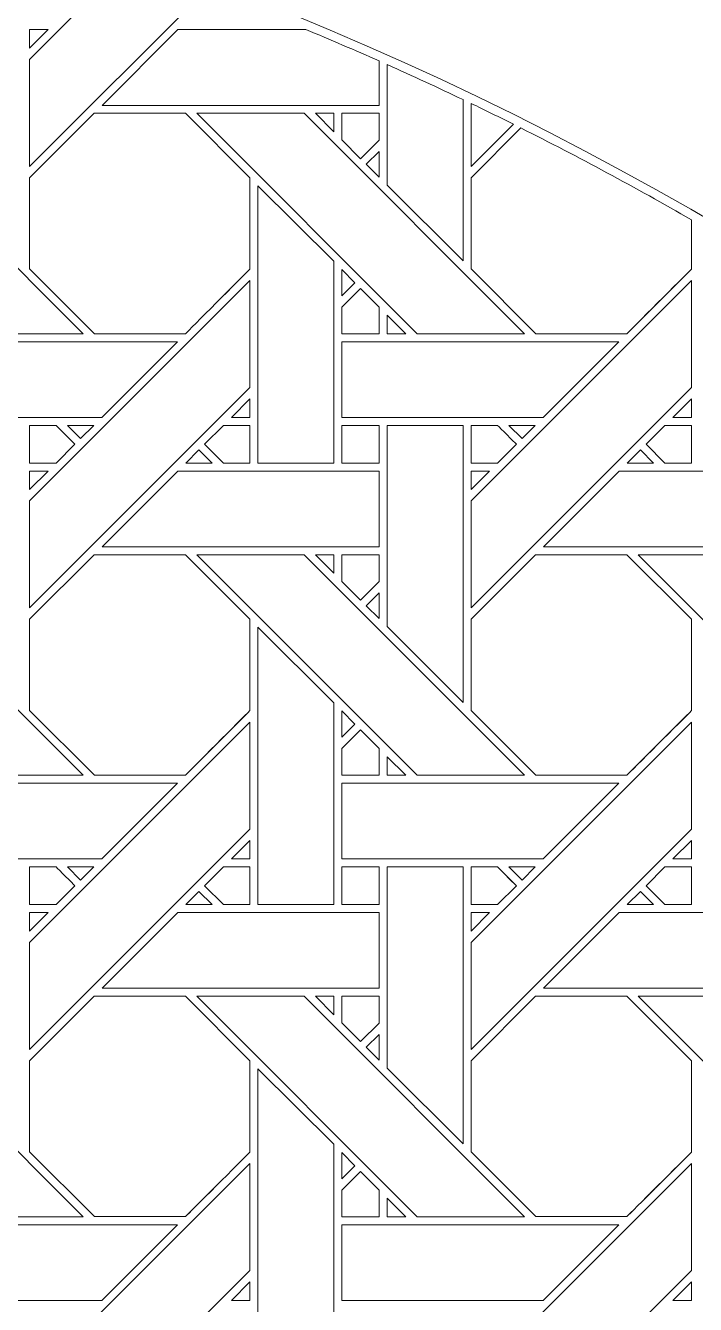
# Model space of a CAD drawing. Header units: inches. Extents: x 4.4 to 20.4, y 1.1 to 17.1.
# Drawn here: x 14.509 to 15.949, y 12.939 to 15.687 of the extents above; entities that cross this region are included whole.
import ezdxf

# ---------------------------------------------------------------- set-up
doc = ezdxf.new("R2010")
doc.units = ezdxf.units.IN
doc.header["$MEASUREMENT"] = 0
doc.layers.add('Design', color=7, linetype='Continuous', lineweight=0)

msp = doc.modelspace()

# ---------------------------------------------------------------- linework, layer by layer
at = {"layer": 'Design'}
for points, knots in [([(12.3829, 17.0948), (7.9646, 17.0948), (4.3829, 13.513), (4.3829, 9.0948), (4.3829, 4.6765), (7.9646, 1.0948), (12.3829, 1.0948), (16.8011, 1.0948), (20.3829, 4.6765), (20.3829, 9.0948), (20.3829, 13.513), (16.8011, 17.0948), (12.3829, 17.0948)], [0, 0, 0, 0, 1, 1, 1, 2, 2, 2, 3, 3, 3, 4, 4, 4, 4]), ([(12.3829, 16.2388), (8.4373, 16.2388), (5.2388, 13.0403), (5.2388, 9.0948), (5.2388, 5.1492), (8.4373, 1.9507), (12.3829, 1.9507), (16.3284, 1.9507), (19.5269, 5.1492), (19.5269, 9.0948), (19.5269, 13.0403), (16.3284, 16.2388), (12.3829, 16.2388)], [0, 0, 0, 0, 1, 1, 1, 2, 2, 2, 3, 3, 3, 4, 4, 4, 4]), ([(14.8972, 15.7634), (14.8972, 15.7634), (14.5179, 15.3841), (14.5179, 15.3841), (14.5179, 15.3841), (14.5179, 15.6142), (14.5179, 15.6142), (14.5179, 15.6142), (14.7283, 15.8246), (14.7283, 15.8246), (14.7849, 15.8049), (14.8412, 15.7845), (14.8972, 15.7634)], [0, 0, 0, 0, 1, 1, 1, 2, 2, 2, 3, 3, 3, 4, 4, 4, 4]), ([(14.5577, 15.6784), (14.5577, 15.6784), (14.5179, 15.6385), (14.5179, 15.6385), (14.5179, 15.6385), (14.5179, 15.6784), (14.5179, 15.6784), (14.5179, 15.6784), (14.5577, 15.6784), (14.5577, 15.6784)], [0, 0, 0, 0, 1, 1, 1, 2, 2, 2, 3, 3, 3, 3]), ([(15.269, 15.6109), (15.269, 15.6109), (15.269, 15.5155), (15.269, 15.5155), (15.269, 15.5155), (14.6737, 15.5155), (14.6737, 15.5155), (14.6737, 15.5155), (14.8365, 15.6784), (14.8365, 15.6784), (14.8365, 15.6784), (15.1117, 15.6784), (15.1117, 15.6784), (15.1644, 15.6565), (15.2169, 15.634), (15.269, 15.6109)], [0, 0, 0, 0, 1, 1, 1, 2, 2, 2, 3, 3, 3, 4, 4, 4, 5, 5, 5, 5]), ([(15.2865, 15.3441), (15.2865, 15.3441), (15.2865, 15.6031), (15.2865, 15.6031), (15.3412, 15.5786), (15.3955, 15.5535), (15.4494, 15.5278), (15.4494, 15.5278), (15.4494, 15.1812), (15.4494, 15.1812), (15.4494, 15.1812), (15.2865, 15.3441), (15.2865, 15.3441)], [0, 0, 0, 0, 1, 1, 1, 2, 2, 2, 3, 3, 3, 4, 4, 4, 4]), ([(15.4666, 15.3841), (15.4666, 15.3841), (15.4666, 15.5197), (15.4666, 15.5197), (15.497, 15.505), (15.5274, 15.4901), (15.5576, 15.4751), (15.5576, 15.4751), (15.4666, 15.3841), (15.4666, 15.3841)], [0, 0, 0, 0, 1, 1, 1, 2, 2, 2, 3, 3, 3, 3]), ([(14.6329, 15.0248), (14.6329, 15.0248), (14.4018, 15.0248), (14.4018, 15.0248), (14.4018, 15.0248), (13.9283, 15.4984), (13.9283, 15.4984), (13.9283, 15.4984), (14.1592, 15.4984), (14.1592, 15.4984), (14.1592, 15.4984), (14.6329, 15.0248), (14.6329, 15.0248)], [0, 0, 0, 0, 1, 1, 1, 2, 2, 2, 3, 3, 3, 4, 4, 4, 4]), ([(14.8528, 15.0248), (14.8528, 15.0248), (14.6571, 15.0248), (14.6571, 15.0248), (14.6571, 15.0248), (14.5179, 15.1641), (14.5179, 15.1641), (14.5179, 15.1641), (14.5179, 15.3597), (14.5179, 15.3597), (14.5179, 15.3597), (14.6566, 15.4985), (14.6566, 15.4985), (14.6566, 15.4985), (14.8528, 15.4985), (14.8528, 15.4985), (14.8528, 15.4985), (14.9915, 15.3597), (14.9915, 15.3597), (14.9915, 15.3597), (14.9915, 15.1635), (14.9915, 15.1635), (14.9737, 15.1456), (14.8618, 15.0339), (14.8528, 15.0248)], [0, 0, 0, 0, 1, 1, 1, 2, 2, 2, 3, 3, 3, 4, 4, 4, 5, 5, 5, 6, 6, 6, 7, 7, 7, 8, 8, 8, 8]), ([(14.9915, 15.1635), (14.9736, 15.1455), (14.8617, 15.0338), (14.8528, 15.0248), (14.8528, 15.0248), (14.6571, 15.0248), (14.6571, 15.0248), (14.6571, 15.0248), (14.5179, 15.1641), (14.5179, 15.1641), (14.5179, 15.1641), (14.5179, 15.3597), (14.5179, 15.3597), (14.5179, 15.3597), (14.6566, 15.4985), (14.6566, 15.4985), (14.6566, 15.4985), (14.8528, 15.4985), (14.8528, 15.4985), (14.8528, 15.4985), (14.9915, 15.3597), (14.9915, 15.3597), (14.9915, 15.3597), (14.9915, 15.1635), (14.9915, 15.1635)], [0, 0, 0, 0, 1, 1, 1, 2, 2, 2, 3, 3, 3, 4, 4, 4, 5, 5, 5, 6, 6, 6, 7, 7, 7, 8, 8, 8, 8]), ([(15.5816, 15.0248), (15.5816, 15.0248), (15.3505, 15.0248), (15.3505, 15.0248), (15.3505, 15.0248), (14.877, 15.4984), (14.877, 15.4984), (14.877, 15.4984), (15.1079, 15.4984), (15.1079, 15.4984), (15.1079, 15.4984), (15.5816, 15.0248), (15.5816, 15.0248)], [0, 0, 0, 0, 1, 1, 1, 2, 2, 2, 3, 3, 3, 4, 4, 4, 4]), ([(15.1321, 15.4984), (15.1321, 15.4984), (15.1715, 15.4984), (15.1715, 15.4984), (15.1715, 15.4984), (15.1715, 15.4586), (15.1715, 15.4586), (15.1715, 15.4586), (15.1321, 15.4984), (15.1321, 15.4984)], [0, 0, 0, 0, 1, 1, 1, 2, 2, 2, 3, 3, 3, 3]), ([(15.1887, 15.4413), (15.1887, 15.4413), (15.1887, 15.4985), (15.1887, 15.4985), (15.1887, 15.4985), (15.269, 15.4985), (15.269, 15.4985), (15.269, 15.4985), (15.269, 15.4409), (15.269, 15.4409), (15.269, 15.4409), (15.2291, 15.4009), (15.2291, 15.4009), (15.2291, 15.4009), (15.1887, 15.4413), (15.1887, 15.4413)], [0, 0, 0, 0, 1, 1, 1, 2, 2, 2, 3, 3, 3, 4, 4, 4, 5, 5, 5, 5]), ([(15.2291, 15.4009), (15.2291, 15.4009), (15.1887, 15.4413), (15.1887, 15.4413), (15.1887, 15.4413), (15.1887, 15.4985), (15.1887, 15.4985), (15.1887, 15.4985), (15.269, 15.4985), (15.269, 15.4985), (15.269, 15.4985), (15.269, 15.4409), (15.269, 15.4409), (15.269, 15.4409), (15.2291, 15.4009), (15.2291, 15.4009)], [0, 0, 0, 0, 1, 1, 1, 2, 2, 2, 3, 3, 3, 4, 4, 4, 5, 5, 5, 5]), ([(15.9403, 15.1635), (15.9225, 15.1456), (15.8105, 15.0339), (15.8016, 15.0248), (15.8016, 15.0248), (15.6058, 15.0248), (15.6058, 15.0248), (15.6058, 15.0248), (15.4666, 15.1641), (15.4666, 15.1641), (15.4666, 15.1641), (15.4666, 15.3597), (15.4666, 15.3597), (15.4666, 15.3597), (15.5738, 15.4669), (15.5738, 15.4669), (15.698, 15.4046), (15.8203, 15.3387), (15.9403, 15.2694), (15.9403, 15.2694), (15.9403, 15.1635), (15.9403, 15.1635)], [0, 0, 0, 0, 1, 1, 1, 2, 2, 2, 3, 3, 3, 4, 4, 4, 5, 5, 5, 6, 6, 6, 7, 7, 7, 7]), ([(15.9403, 15.2694), (15.9403, 15.2694), (15.9403, 15.1635), (15.9403, 15.1635), (15.9223, 15.1454), (15.8104, 15.0337), (15.8016, 15.0248), (15.8016, 15.0248), (15.6058, 15.0248), (15.6058, 15.0248), (15.6058, 15.0248), (15.4666, 15.1641), (15.4666, 15.1641), (15.4666, 15.1641), (15.4666, 15.3597), (15.4666, 15.3597), (15.4666, 15.3597), (15.5738, 15.4669), (15.5738, 15.4669), (15.698, 15.4046), (15.8203, 15.3387), (15.9403, 15.2694)], [0, 0, 0, 0, 1, 1, 1, 2, 2, 2, 3, 3, 3, 4, 4, 4, 5, 5, 5, 6, 6, 6, 7, 7, 7, 7]), ([(15.269, 15.4166), (15.269, 15.4166), (15.269, 15.3614), (15.269, 15.3614), (15.269, 15.3614), (15.2412, 15.3888), (15.2412, 15.3888), (15.2412, 15.3888), (15.269, 15.4166), (15.269, 15.4166)], [0, 0, 0, 0, 1, 1, 1, 2, 2, 2, 3, 3, 3, 3]), ([(15.0087, 14.7468), (15.0087, 14.7468), (15.0087, 15.3426), (15.0087, 15.3426), (15.0087, 15.3426), (15.1714, 15.1805), (15.1714, 15.1805), (15.1714, 15.1805), (15.1714, 14.7468), (15.1714, 14.7468), (15.1714, 14.7468), (15.0087, 14.7468), (15.0087, 14.7468)], [0, 0, 0, 0, 1, 1, 1, 2, 2, 2, 3, 3, 3, 4, 4, 4, 4]), ([(15.1887, 15.1062), (15.1887, 15.1062), (15.1887, 15.163), (15.1887, 15.163), (15.1887, 15.163), (15.2169, 15.1344), (15.2169, 15.1344), (15.2169, 15.1344), (15.1887, 15.1062), (15.1887, 15.1062)], [0, 0, 0, 0, 1, 1, 1, 2, 2, 2, 3, 3, 3, 3]), ([(14.9915, 14.909), (14.9915, 14.909), (14.5179, 14.4354), (14.5179, 14.4354), (14.5179, 14.4354), (14.5179, 14.6655), (14.5179, 14.6655), (14.5179, 14.6655), (14.9915, 15.1391), (14.9915, 15.1391), (14.9915, 15.1391), (14.9915, 14.909), (14.9915, 14.909)], [0, 0, 0, 0, 1, 1, 1, 2, 2, 2, 3, 3, 3, 4, 4, 4, 4]), ([(15.1887, 15.0246), (15.1887, 15.0246), (15.1887, 15.0819), (15.1887, 15.0819), (15.1887, 15.0819), (15.2291, 15.1222), (15.2291, 15.1222), (15.2291, 15.1222), (15.2694, 15.0819), (15.2694, 15.0819), (15.2694, 15.0819), (15.2694, 15.0246), (15.2694, 15.0246), (15.2694, 15.0246), (15.1887, 15.0246), (15.1887, 15.0246)], [0, 0, 0, 0, 1, 1, 1, 2, 2, 2, 3, 3, 3, 4, 4, 4, 5, 5, 5, 5]), ([(15.2291, 15.1222), (15.2291, 15.1222), (15.2694, 15.0819), (15.2694, 15.0819), (15.2694, 15.0819), (15.2694, 15.0246), (15.2694, 15.0246), (15.2694, 15.0246), (15.1887, 15.0246), (15.1887, 15.0246), (15.1887, 15.0246), (15.1887, 15.0819), (15.1887, 15.0819), (15.1887, 15.0819), (15.2291, 15.1222), (15.2291, 15.1222)], [0, 0, 0, 0, 1, 1, 1, 2, 2, 2, 3, 3, 3, 4, 4, 4, 5, 5, 5, 5]), ([(15.9403, 14.909), (15.9403, 14.909), (15.4666, 14.4354), (15.4666, 14.4354), (15.4666, 14.4354), (15.4666, 14.6655), (15.4666, 14.6655), (15.4666, 14.6655), (15.9403, 15.1391), (15.9403, 15.1391), (15.9403, 15.1391), (15.9403, 14.909), (15.9403, 14.909)], [0, 0, 0, 0, 1, 1, 1, 2, 2, 2, 3, 3, 3, 4, 4, 4, 4]), ([(15.2866, 15.0248), (15.2866, 15.0248), (15.2866, 15.0646), (15.2866, 15.0646), (15.2866, 15.0646), (15.3264, 15.0248), (15.3264, 15.0248), (15.3264, 15.0248), (15.2866, 15.0248), (15.2866, 15.0248)], [0, 0, 0, 0, 1, 1, 1, 2, 2, 2, 3, 3, 3, 3]), ([(14.8357, 15.0075), (14.8357, 15.0075), (14.673, 14.8448), (14.673, 14.8448), (14.673, 14.8448), (14.24, 14.8448), (14.24, 14.8448), (14.24, 14.8448), (14.24, 15.0075), (14.24, 15.0075), (14.24, 15.0075), (14.8357, 15.0075), (14.8357, 15.0075)], [0, 0, 0, 0, 1, 1, 1, 2, 2, 2, 3, 3, 3, 4, 4, 4, 4]), ([(15.7844, 15.0075), (15.7844, 15.0075), (15.6217, 14.8448), (15.6217, 14.8448), (15.6217, 14.8448), (15.1887, 14.8448), (15.1887, 14.8448), (15.1887, 14.8448), (15.1887, 15.0075), (15.1887, 15.0075), (15.1887, 15.0075), (15.7844, 15.0075), (15.7844, 15.0075)], [0, 0, 0, 0, 1, 1, 1, 2, 2, 2, 3, 3, 3, 4, 4, 4, 4]), ([(14.9517, 14.8449), (14.9517, 14.8449), (14.9915, 14.8846), (14.9915, 14.8846), (14.9915, 14.8846), (14.9915, 14.8449), (14.9915, 14.8449), (14.9915, 14.8449), (14.9517, 14.8449), (14.9517, 14.8449)], [0, 0, 0, 0, 1, 1, 1, 2, 2, 2, 3, 3, 3, 3]), ([(15.9005, 14.8449), (15.9005, 14.8449), (15.9403, 14.8846), (15.9403, 14.8846), (15.9403, 14.8846), (15.9403, 14.8449), (15.9403, 14.8449), (15.9403, 14.8449), (15.9005, 14.8449), (15.9005, 14.8449)], [0, 0, 0, 0, 1, 1, 1, 2, 2, 2, 3, 3, 3, 3]), ([(14.5179, 14.7468), (14.5179, 14.7468), (14.5179, 14.8276), (14.5179, 14.8276), (14.5179, 14.8276), (14.5749, 14.8276), (14.5749, 14.8276), (14.5801, 14.8225), (14.6108, 14.7917), (14.6153, 14.7873), (14.6153, 14.7873), (14.5748, 14.7468), (14.5748, 14.7468), (14.5748, 14.7468), (14.5179, 14.7468), (14.5179, 14.7468)], [0, 0, 0, 0, 1, 1, 1, 2, 2, 2, 3, 3, 3, 4, 4, 4, 5, 5, 5, 5]), ([(14.5179, 14.7468), (14.5179, 14.7468), (14.5179, 14.8276), (14.5179, 14.8276), (14.5179, 14.8276), (14.5749, 14.8276), (14.5749, 14.8276), (14.5802, 14.8224), (14.6109, 14.7916), (14.6153, 14.7873), (14.6153, 14.7873), (14.5748, 14.7468), (14.5748, 14.7468), (14.5748, 14.7468), (14.5179, 14.7468), (14.5179, 14.7468)], [0, 0, 0, 0, 1, 1, 1, 2, 2, 2, 3, 3, 3, 4, 4, 4, 5, 5, 5, 5]), ([(14.5993, 14.8276), (14.5993, 14.8276), (14.6557, 14.8276), (14.6557, 14.8276), (14.6557, 14.8276), (14.6275, 14.7994), (14.6275, 14.7994), (14.6275, 14.7994), (14.5993, 14.8276), (14.5993, 14.8276)], [0, 0, 0, 0, 1, 1, 1, 2, 2, 2, 3, 3, 3, 3]), ([(14.9344, 14.7468), (14.9344, 14.7468), (14.8941, 14.7872), (14.8941, 14.7872), (14.8941, 14.7872), (14.9345, 14.8276), (14.9345, 14.8276), (14.9345, 14.8276), (14.9915, 14.8276), (14.9915, 14.8276), (14.9915, 14.8276), (14.9915, 14.7468), (14.9915, 14.7468), (14.9915, 14.7468), (14.9344, 14.7468), (14.9344, 14.7468)], [0, 0, 0, 0, 1, 1, 1, 2, 2, 2, 3, 3, 3, 4, 4, 4, 5, 5, 5, 5]), ([(14.9915, 14.7468), (14.9915, 14.7468), (14.9344, 14.7468), (14.9344, 14.7468), (14.9344, 14.7468), (14.8941, 14.7872), (14.8941, 14.7872), (14.8941, 14.7872), (14.9345, 14.8276), (14.9345, 14.8276), (14.9345, 14.8276), (14.9915, 14.8276), (14.9915, 14.8276), (14.9915, 14.8276), (14.9915, 14.7468), (14.9915, 14.7468)], [0, 0, 0, 0, 1, 1, 1, 2, 2, 2, 3, 3, 3, 4, 4, 4, 5, 5, 5, 5]), ([(15.1887, 14.8276), (15.1887, 14.8276), (15.269, 14.8276), (15.269, 14.8276), (15.269, 14.8276), (15.269, 14.7468), (15.269, 14.7468), (15.269, 14.7468), (15.1887, 14.7468), (15.1887, 14.7468), (15.1887, 14.7468), (15.1887, 14.8276), (15.1887, 14.8276)], [0, 0, 0, 0, 1, 1, 1, 2, 2, 2, 3, 3, 3, 4, 4, 4, 4]), ([(15.1887, 14.7468), (15.1887, 14.7468), (15.1887, 14.8276), (15.1887, 14.8276), (15.1887, 14.8276), (15.269, 14.8276), (15.269, 14.8276), (15.269, 14.8276), (15.269, 14.7468), (15.269, 14.7468), (15.269, 14.7468), (15.1887, 14.7468), (15.1887, 14.7468)], [0, 0, 0, 0, 1, 1, 1, 2, 2, 2, 3, 3, 3, 4, 4, 4, 4]), ([(15.2865, 14.3954), (15.2865, 14.3954), (15.2865, 14.8276), (15.2865, 14.8276), (15.2865, 14.8276), (15.4494, 14.8276), (15.4494, 14.8276), (15.4494, 14.8276), (15.4494, 14.2324), (15.4494, 14.2324), (15.4494, 14.2324), (15.2865, 14.3954), (15.2865, 14.3954)], [0, 0, 0, 0, 1, 1, 1, 2, 2, 2, 3, 3, 3, 4, 4, 4, 4]), ([(15.5236, 14.7468), (15.5236, 14.7468), (15.4666, 14.7468), (15.4666, 14.7468), (15.4666, 14.7468), (15.4666, 14.8276), (15.4666, 14.8276), (15.4666, 14.8276), (15.5237, 14.8276), (15.5237, 14.8276), (15.5288, 14.8225), (15.5596, 14.7917), (15.564, 14.7873), (15.564, 14.7873), (15.5236, 14.7468), (15.5236, 14.7468)], [0, 0, 0, 0, 1, 1, 1, 2, 2, 2, 3, 3, 3, 4, 4, 4, 5, 5, 5, 5]), ([(15.564, 14.7873), (15.564, 14.7873), (15.5236, 14.7468), (15.5236, 14.7468), (15.5236, 14.7468), (15.4666, 14.7468), (15.4666, 14.7468), (15.4666, 14.7468), (15.4666, 14.8276), (15.4666, 14.8276), (15.4666, 14.8276), (15.5237, 14.8276), (15.5237, 14.8276), (15.5289, 14.8224), (15.5597, 14.7916), (15.564, 14.7873)], [0, 0, 0, 0, 1, 1, 1, 2, 2, 2, 3, 3, 3, 4, 4, 4, 5, 5, 5, 5]), ([(15.548, 14.8276), (15.548, 14.8276), (15.6045, 14.8276), (15.6045, 14.8276), (15.6045, 14.8276), (15.5762, 14.7994), (15.5762, 14.7994), (15.5762, 14.7994), (15.548, 14.8276), (15.548, 14.8276)], [0, 0, 0, 0, 1, 1, 1, 2, 2, 2, 3, 3, 3, 3]), ([(15.8832, 14.7468), (15.8832, 14.7468), (15.8428, 14.7872), (15.8428, 14.7872), (15.8428, 14.7872), (15.8832, 14.8276), (15.8832, 14.8276), (15.8832, 14.8276), (15.9403, 14.8276), (15.9403, 14.8276), (15.9403, 14.8276), (15.9403, 14.7468), (15.9403, 14.7468), (15.9403, 14.7468), (15.8832, 14.7468), (15.8832, 14.7468)], [0, 0, 0, 0, 1, 1, 1, 2, 2, 2, 3, 3, 3, 4, 4, 4, 5, 5, 5, 5]), ([(15.9403, 14.7468), (15.9403, 14.7468), (15.8832, 14.7468), (15.8832, 14.7468), (15.8832, 14.7468), (15.8428, 14.7872), (15.8428, 14.7872), (15.8428, 14.7872), (15.8832, 14.8276), (15.8832, 14.8276), (15.8832, 14.8276), (15.9403, 14.8276), (15.9403, 14.8276), (15.9403, 14.8276), (15.9403, 14.7468), (15.9403, 14.7468)], [0, 0, 0, 0, 1, 1, 1, 2, 2, 2, 3, 3, 3, 4, 4, 4, 5, 5, 5, 5]), ([(14.8537, 14.7468), (14.8537, 14.7468), (14.8819, 14.775), (14.8819, 14.775), (14.8819, 14.775), (14.9102, 14.7468), (14.9102, 14.7468), (14.9102, 14.7468), (14.8537, 14.7468), (14.8537, 14.7468)], [0, 0, 0, 0, 1, 1, 1, 2, 2, 2, 3, 3, 3, 3]), ([(15.8024, 14.7468), (15.8024, 14.7468), (15.8307, 14.775), (15.8307, 14.775), (15.8307, 14.775), (15.8589, 14.7468), (15.8589, 14.7468), (15.8589, 14.7468), (15.8024, 14.7468), (15.8024, 14.7468)], [0, 0, 0, 0, 1, 1, 1, 2, 2, 2, 3, 3, 3, 3]), ([(14.5577, 14.7296), (14.5577, 14.7296), (14.5179, 14.6898), (14.5179, 14.6898), (14.5179, 14.6898), (14.5179, 14.7296), (14.5179, 14.7296), (14.5179, 14.7296), (14.5577, 14.7296), (14.5577, 14.7296)], [0, 0, 0, 0, 1, 1, 1, 2, 2, 2, 3, 3, 3, 3]), ([(15.269, 14.7296), (15.269, 14.7296), (15.269, 14.5668), (15.269, 14.5668), (15.269, 14.5668), (14.6737, 14.5668), (14.6737, 14.5668), (14.6737, 14.5668), (14.8365, 14.7296), (14.8365, 14.7296), (14.8365, 14.7296), (15.269, 14.7296), (15.269, 14.7296)], [0, 0, 0, 0, 1, 1, 1, 2, 2, 2, 3, 3, 3, 4, 4, 4, 4]), ([(15.5064, 14.7296), (15.5064, 14.7296), (15.4666, 14.6898), (15.4666, 14.6898), (15.4666, 14.6898), (15.4666, 14.7296), (15.4666, 14.7296), (15.4666, 14.7296), (15.5064, 14.7296), (15.5064, 14.7296)], [0, 0, 0, 0, 1, 1, 1, 2, 2, 2, 3, 3, 3, 3]), ([(16.2177, 14.7296), (16.2177, 14.7296), (16.2177, 14.5668), (16.2177, 14.5668), (16.2177, 14.5668), (15.6224, 14.5668), (15.6224, 14.5668), (15.6224, 14.5668), (15.7853, 14.7296), (15.7853, 14.7296), (15.7853, 14.7296), (16.2177, 14.7296), (16.2177, 14.7296)], [0, 0, 0, 0, 1, 1, 1, 2, 2, 2, 3, 3, 3, 4, 4, 4, 4]), ([(14.6329, 14.076), (14.6329, 14.076), (14.4018, 14.076), (14.4018, 14.076), (14.4018, 14.076), (13.9283, 14.5497), (13.9283, 14.5497), (13.9283, 14.5497), (14.1592, 14.5497), (14.1592, 14.5497), (14.1592, 14.5497), (14.6329, 14.076), (14.6329, 14.076)], [0, 0, 0, 0, 1, 1, 1, 2, 2, 2, 3, 3, 3, 4, 4, 4, 4]), ([(14.8528, 14.0761), (14.8528, 14.0761), (14.6571, 14.0761), (14.6571, 14.0761), (14.6571, 14.0761), (14.5179, 14.2153), (14.5179, 14.2153), (14.5179, 14.2153), (14.5179, 14.411), (14.5179, 14.411), (14.5179, 14.411), (14.6566, 14.5497), (14.6566, 14.5497), (14.6566, 14.5497), (14.8528, 14.5497), (14.8528, 14.5497), (14.8528, 14.5497), (14.9915, 14.411), (14.9915, 14.411), (14.9915, 14.411), (14.9915, 14.2148), (14.9915, 14.2148), (14.9737, 14.1969), (14.8618, 14.0851), (14.8528, 14.0761)], [0, 0, 0, 0, 1, 1, 1, 2, 2, 2, 3, 3, 3, 4, 4, 4, 5, 5, 5, 6, 6, 6, 7, 7, 7, 8, 8, 8, 8]), ([(14.9915, 14.411), (14.9915, 14.411), (14.9915, 14.2148), (14.9915, 14.2148), (14.9734, 14.1965), (14.8615, 14.0848), (14.8528, 14.0761), (14.8528, 14.0761), (14.6571, 14.0761), (14.6571, 14.0761), (14.6571, 14.0761), (14.5179, 14.2153), (14.5179, 14.2153), (14.5179, 14.2153), (14.5179, 14.411), (14.5179, 14.411), (14.5179, 14.411), (14.6566, 14.5497), (14.6566, 14.5497), (14.6566, 14.5497), (14.8528, 14.5497), (14.8528, 14.5497), (14.8528, 14.5497), (14.9915, 14.411), (14.9915, 14.411)], [0, 0, 0, 0, 1, 1, 1, 2, 2, 2, 3, 3, 3, 4, 4, 4, 5, 5, 5, 6, 6, 6, 7, 7, 7, 8, 8, 8, 8]), ([(15.5816, 14.076), (15.5816, 14.076), (15.3506, 14.076), (15.3506, 14.076), (15.3506, 14.076), (14.877, 14.5497), (14.877, 14.5497), (14.877, 14.5497), (15.1079, 14.5497), (15.1079, 14.5497), (15.1079, 14.5497), (15.5816, 14.076), (15.5816, 14.076)], [0, 0, 0, 0, 1, 1, 1, 2, 2, 2, 3, 3, 3, 4, 4, 4, 4]), ([(15.1321, 14.5497), (15.1321, 14.5497), (15.1715, 14.5497), (15.1715, 14.5497), (15.1715, 14.5497), (15.1715, 14.5099), (15.1715, 14.5099), (15.1715, 14.5099), (15.1321, 14.5497), (15.1321, 14.5497)], [0, 0, 0, 0, 1, 1, 1, 2, 2, 2, 3, 3, 3, 3]), ([(15.269, 14.5497), (15.269, 14.5497), (15.269, 14.4921), (15.269, 14.4921), (15.269, 14.4921), (15.2291, 14.4522), (15.2291, 14.4522), (15.2291, 14.4522), (15.1887, 14.4925), (15.1887, 14.4925), (15.1887, 14.4925), (15.1887, 14.5497), (15.1887, 14.5497), (15.1887, 14.5497), (15.269, 14.5497), (15.269, 14.5497)], [0, 0, 0, 0, 1, 1, 1, 2, 2, 2, 3, 3, 3, 4, 4, 4, 5, 5, 5, 5]), ([(15.2291, 14.4522), (15.2291, 14.4522), (15.1887, 14.4925), (15.1887, 14.4925), (15.1887, 14.4925), (15.1887, 14.5497), (15.1887, 14.5497), (15.1887, 14.5497), (15.269, 14.5497), (15.269, 14.5497), (15.269, 14.5497), (15.269, 14.4921), (15.269, 14.4921), (15.269, 14.4921), (15.2291, 14.4522), (15.2291, 14.4522)], [0, 0, 0, 0, 1, 1, 1, 2, 2, 2, 3, 3, 3, 4, 4, 4, 5, 5, 5, 5]), ([(15.8016, 14.0761), (15.8016, 14.0761), (15.6058, 14.0761), (15.6058, 14.0761), (15.6058, 14.0761), (15.4666, 14.2153), (15.4666, 14.2153), (15.4666, 14.2153), (15.4666, 14.411), (15.4666, 14.411), (15.4666, 14.411), (15.6053, 14.5497), (15.6053, 14.5497), (15.6053, 14.5497), (15.8015, 14.5497), (15.8015, 14.5497), (15.8015, 14.5497), (15.9403, 14.411), (15.9403, 14.411), (15.9403, 14.411), (15.9403, 14.2148), (15.9403, 14.2148), (15.9225, 14.1969), (15.8105, 14.0851), (15.8016, 14.0761)], [0, 0, 0, 0, 1, 1, 1, 2, 2, 2, 3, 3, 3, 4, 4, 4, 5, 5, 5, 6, 6, 6, 7, 7, 7, 8, 8, 8, 8]), ([(15.9403, 14.2148), (15.922, 14.1964), (15.8102, 14.0848), (15.8016, 14.0761), (15.8016, 14.0761), (15.6058, 14.0761), (15.6058, 14.0761), (15.6058, 14.0761), (15.4666, 14.2153), (15.4666, 14.2153), (15.4666, 14.2153), (15.4666, 14.411), (15.4666, 14.411), (15.4666, 14.411), (15.6053, 14.5497), (15.6053, 14.5497), (15.6053, 14.5497), (15.8015, 14.5497), (15.8015, 14.5497), (15.8015, 14.5497), (15.9403, 14.411), (15.9403, 14.411), (15.9403, 14.411), (15.9403, 14.2148), (15.9403, 14.2148)], [0, 0, 0, 0, 1, 1, 1, 2, 2, 2, 3, 3, 3, 4, 4, 4, 5, 5, 5, 6, 6, 6, 7, 7, 7, 8, 8, 8, 8]), ([(16.5303, 14.076), (16.5303, 14.076), (16.2993, 14.076), (16.2993, 14.076), (16.2993, 14.076), (15.8257, 14.5497), (15.8257, 14.5497), (15.8257, 14.5497), (16.0567, 14.5497), (16.0567, 14.5497), (16.0567, 14.5497), (16.5303, 14.076), (16.5303, 14.076)], [0, 0, 0, 0, 1, 1, 1, 2, 2, 2, 3, 3, 3, 4, 4, 4, 4]), ([(15.269, 14.4679), (15.269, 14.4679), (15.269, 14.4127), (15.269, 14.4127), (15.269, 14.4127), (15.2412, 14.4401), (15.2412, 14.4401), (15.2412, 14.4401), (15.269, 14.4679), (15.269, 14.4679)], [0, 0, 0, 0, 1, 1, 1, 2, 2, 2, 3, 3, 3, 3]), ([(15.0087, 13.798), (15.0087, 13.798), (15.0087, 14.3939), (15.0087, 14.3939), (15.0087, 14.3939), (15.1714, 14.2317), (15.1714, 14.2317), (15.1714, 14.2317), (15.1714, 13.798), (15.1714, 13.798), (15.1714, 13.798), (15.0087, 13.798), (15.0087, 13.798)], [0, 0, 0, 0, 1, 1, 1, 2, 2, 2, 3, 3, 3, 4, 4, 4, 4]), ([(15.1887, 14.1575), (15.1887, 14.1575), (15.1887, 14.2142), (15.1887, 14.2142), (15.1887, 14.2142), (15.2169, 14.1857), (15.2169, 14.1857), (15.2169, 14.1857), (15.1887, 14.1575), (15.1887, 14.1575)], [0, 0, 0, 0, 1, 1, 1, 2, 2, 2, 3, 3, 3, 3]), ([(14.9915, 13.9603), (14.9915, 13.9603), (14.5179, 13.4866), (14.5179, 13.4866), (14.5179, 13.4866), (14.5179, 13.7167), (14.5179, 13.7167), (14.5179, 13.7167), (14.9915, 14.1903), (14.9915, 14.1903), (14.9915, 14.1903), (14.9915, 13.9603), (14.9915, 13.9603)], [0, 0, 0, 0, 1, 1, 1, 2, 2, 2, 3, 3, 3, 4, 4, 4, 4]), ([(15.4666, 13.4866), (15.4666, 13.4866), (15.4666, 13.7167), (15.4666, 13.7167), (15.4666, 13.7167), (15.9403, 14.1903), (15.9403, 14.1903), (15.9403, 14.1903), (15.9403, 13.9603), (15.9403, 13.9603), (15.9403, 13.9603), (15.4666, 13.4866), (15.4666, 13.4866)], [0, 0, 0, 0, 1, 1, 1, 2, 2, 2, 3, 3, 3, 4, 4, 4, 4]), ([(15.1887, 14.0759), (15.1887, 14.0759), (15.1887, 14.1332), (15.1887, 14.1332), (15.1887, 14.1332), (15.2291, 14.1735), (15.2291, 14.1735), (15.2291, 14.1735), (15.2694, 14.1332), (15.2694, 14.1332), (15.2694, 14.1332), (15.2694, 14.0759), (15.2694, 14.0759), (15.2694, 14.0759), (15.1887, 14.0759), (15.1887, 14.0759)], [0, 0, 0, 0, 1, 1, 1, 2, 2, 2, 3, 3, 3, 4, 4, 4, 5, 5, 5, 5]), ([(15.2291, 14.1735), (15.2291, 14.1735), (15.2694, 14.1332), (15.2694, 14.1332), (15.2694, 14.1332), (15.2694, 14.0759), (15.2694, 14.0759), (15.2694, 14.0759), (15.1887, 14.0759), (15.1887, 14.0759), (15.1887, 14.0759), (15.1887, 14.1332), (15.1887, 14.1332), (15.1887, 14.1332), (15.2291, 14.1735), (15.2291, 14.1735)], [0, 0, 0, 0, 1, 1, 1, 2, 2, 2, 3, 3, 3, 4, 4, 4, 5, 5, 5, 5]), ([(15.2866, 14.076), (15.2866, 14.076), (15.2866, 14.1158), (15.2866, 14.1158), (15.2866, 14.1158), (15.3264, 14.076), (15.3264, 14.076), (15.3264, 14.076), (15.2866, 14.076), (15.2866, 14.076)], [0, 0, 0, 0, 1, 1, 1, 2, 2, 2, 3, 3, 3, 3]), ([(14.8357, 14.0588), (14.8357, 14.0588), (14.673, 13.8961), (14.673, 13.8961), (14.673, 13.8961), (14.24, 13.8961), (14.24, 13.8961), (14.24, 13.8961), (14.24, 14.0588), (14.24, 14.0588), (14.24, 14.0588), (14.8357, 14.0588), (14.8357, 14.0588)], [0, 0, 0, 0, 1, 1, 1, 2, 2, 2, 3, 3, 3, 4, 4, 4, 4]), ([(15.6217, 13.8961), (15.6217, 13.8961), (15.1887, 13.8961), (15.1887, 13.8961), (15.1887, 13.8961), (15.1887, 14.0588), (15.1887, 14.0588), (15.1887, 14.0588), (15.7844, 14.0588), (15.7844, 14.0588), (15.7844, 14.0588), (15.6217, 13.8961), (15.6217, 13.8961)], [0, 0, 0, 0, 1, 1, 1, 2, 2, 2, 3, 3, 3, 4, 4, 4, 4]), ([(14.9517, 13.8961), (14.9517, 13.8961), (14.9915, 13.9359), (14.9915, 13.9359), (14.9915, 13.9359), (14.9915, 13.8961), (14.9915, 13.8961), (14.9915, 13.8961), (14.9517, 13.8961), (14.9517, 13.8961)], [0, 0, 0, 0, 1, 1, 1, 2, 2, 2, 3, 3, 3, 3]), ([(15.9403, 13.9359), (15.9403, 13.9359), (15.9403, 13.8961), (15.9403, 13.8961), (15.9403, 13.8961), (15.9005, 13.8961), (15.9005, 13.8961), (15.9005, 13.8961), (15.9403, 13.9359), (15.9403, 13.9359)], [0, 0, 0, 0, 1, 1, 1, 2, 2, 2, 3, 3, 3, 3]), ([(14.5179, 13.7981), (14.5179, 13.7981), (14.5179, 13.8789), (14.5179, 13.8789), (14.5179, 13.8789), (14.5749, 13.8789), (14.5749, 13.8789), (14.5801, 13.8738), (14.6108, 13.8429), (14.6153, 13.8385), (14.6153, 13.8385), (14.5748, 13.7981), (14.5748, 13.7981), (14.5748, 13.7981), (14.5179, 13.7981), (14.5179, 13.7981)], [0, 0, 0, 0, 1, 1, 1, 2, 2, 2, 3, 3, 3, 4, 4, 4, 5, 5, 5, 5]), ([(14.6153, 13.8385), (14.6153, 13.8385), (14.5748, 13.7981), (14.5748, 13.7981), (14.5748, 13.7981), (14.5179, 13.7981), (14.5179, 13.7981), (14.5179, 13.7981), (14.5179, 13.8789), (14.5179, 13.8789), (14.5179, 13.8789), (14.5749, 13.8789), (14.5749, 13.8789), (14.5801, 13.8737), (14.6109, 13.8428), (14.6153, 13.8385)], [0, 0, 0, 0, 1, 1, 1, 2, 2, 2, 3, 3, 3, 4, 4, 4, 5, 5, 5, 5]), ([(14.5993, 13.8788), (14.5993, 13.8788), (14.6558, 13.8788), (14.6558, 13.8788), (14.6558, 13.8788), (14.6275, 13.8506), (14.6275, 13.8506), (14.6275, 13.8506), (14.5993, 13.8788), (14.5993, 13.8788)], [0, 0, 0, 0, 1, 1, 1, 2, 2, 2, 3, 3, 3, 3]), ([(14.9344, 13.7981), (14.9344, 13.7981), (14.8941, 13.8385), (14.8941, 13.8385), (14.8941, 13.8385), (14.9345, 13.8789), (14.9345, 13.8789), (14.9345, 13.8789), (14.9915, 13.8789), (14.9915, 13.8789), (14.9915, 13.8789), (14.9915, 13.7981), (14.9915, 13.7981), (14.9915, 13.7981), (14.9344, 13.7981), (14.9344, 13.7981)], [0, 0, 0, 0, 1, 1, 1, 2, 2, 2, 3, 3, 3, 4, 4, 4, 5, 5, 5, 5]), ([(14.9915, 13.7981), (14.9915, 13.7981), (14.9344, 13.7981), (14.9344, 13.7981), (14.9344, 13.7981), (14.8941, 13.8385), (14.8941, 13.8385), (14.8941, 13.8385), (14.9345, 13.8789), (14.9345, 13.8789), (14.9345, 13.8789), (14.9915, 13.8789), (14.9915, 13.8789), (14.9915, 13.8789), (14.9915, 13.7981), (14.9915, 13.7981)], [0, 0, 0, 0, 1, 1, 1, 2, 2, 2, 3, 3, 3, 4, 4, 4, 5, 5, 5, 5]), ([(15.1887, 13.8789), (15.1887, 13.8789), (15.269, 13.8789), (15.269, 13.8789), (15.269, 13.8789), (15.269, 13.7981), (15.269, 13.7981), (15.269, 13.7981), (15.1887, 13.7981), (15.1887, 13.7981), (15.1887, 13.7981), (15.1887, 13.8789), (15.1887, 13.8789)], [0, 0, 0, 0, 1, 1, 1, 2, 2, 2, 3, 3, 3, 4, 4, 4, 4]), ([(15.269, 13.7981), (15.269, 13.7981), (15.1887, 13.7981), (15.1887, 13.7981), (15.1887, 13.7981), (15.1887, 13.8789), (15.1887, 13.8789), (15.1887, 13.8789), (15.269, 13.8789), (15.269, 13.8789), (15.269, 13.8789), (15.269, 13.7981), (15.269, 13.7981)], [0, 0, 0, 0, 1, 1, 1, 2, 2, 2, 3, 3, 3, 4, 4, 4, 4]), ([(15.2865, 13.4466), (15.2865, 13.4466), (15.2865, 13.8788), (15.2865, 13.8788), (15.2865, 13.8788), (15.4494, 13.8788), (15.4494, 13.8788), (15.4494, 13.8788), (15.4494, 13.2837), (15.4494, 13.2837), (15.4494, 13.2837), (15.2865, 13.4466), (15.2865, 13.4466)], [0, 0, 0, 0, 1, 1, 1, 2, 2, 2, 3, 3, 3, 4, 4, 4, 4]), ([(15.4666, 13.7981), (15.4666, 13.7981), (15.4666, 13.8789), (15.4666, 13.8789), (15.4666, 13.8789), (15.5237, 13.8789), (15.5237, 13.8789), (15.5288, 13.8738), (15.5596, 13.8429), (15.564, 13.8385), (15.564, 13.8385), (15.5236, 13.7981), (15.5236, 13.7981), (15.5236, 13.7981), (15.4666, 13.7981), (15.4666, 13.7981)], [0, 0, 0, 0, 1, 1, 1, 2, 2, 2, 3, 3, 3, 4, 4, 4, 5, 5, 5, 5]), ([(15.5496, 13.8528), (15.5496, 13.8528), (15.564, 13.8385), (15.564, 13.8385), (15.564, 13.8385), (15.5236, 13.7981), (15.5236, 13.7981), (15.5236, 13.7981), (15.4666, 13.7981), (15.4666, 13.7981), (15.4666, 13.7981), (15.4666, 13.8789), (15.4666, 13.8789), (15.4666, 13.8789), (15.5237, 13.8789), (15.5237, 13.8789), (15.5293, 13.8733), (15.5399, 13.8626), (15.5496, 13.8528)], [0, 0, 0, 0, 1, 1, 1, 2, 2, 2, 3, 3, 3, 4, 4, 4, 5, 5, 5, 6, 6, 6, 6]), ([(15.548, 13.8788), (15.548, 13.8788), (15.6045, 13.8788), (15.6045, 13.8788), (15.6045, 13.8788), (15.5762, 13.8506), (15.5762, 13.8506), (15.5762, 13.8506), (15.548, 13.8788), (15.548, 13.8788)], [0, 0, 0, 0, 1, 1, 1, 2, 2, 2, 3, 3, 3, 3]), ([(15.8832, 13.7981), (15.8832, 13.7981), (15.8428, 13.8385), (15.8428, 13.8385), (15.8428, 13.8385), (15.8832, 13.8789), (15.8832, 13.8789), (15.8832, 13.8789), (15.9403, 13.8789), (15.9403, 13.8789), (15.9403, 13.8789), (15.9403, 13.7981), (15.9403, 13.7981), (15.9403, 13.7981), (15.8832, 13.7981), (15.8832, 13.7981)], [0, 0, 0, 0, 1, 1, 1, 2, 2, 2, 3, 3, 3, 4, 4, 4, 5, 5, 5, 5]), ([(15.9403, 13.7981), (15.9403, 13.7981), (15.8832, 13.7981), (15.8832, 13.7981), (15.8832, 13.7981), (15.8428, 13.8385), (15.8428, 13.8385), (15.8428, 13.8385), (15.8832, 13.8789), (15.8832, 13.8789), (15.8832, 13.8789), (15.9403, 13.8789), (15.9403, 13.8789), (15.9403, 13.8789), (15.9403, 13.7981), (15.9403, 13.7981)], [0, 0, 0, 0, 1, 1, 1, 2, 2, 2, 3, 3, 3, 4, 4, 4, 5, 5, 5, 5]), ([(14.8537, 13.798), (14.8537, 13.798), (14.8819, 13.8263), (14.8819, 13.8263), (14.8819, 13.8263), (14.9102, 13.798), (14.9102, 13.798), (14.9102, 13.798), (14.8537, 13.798), (14.8537, 13.798)], [0, 0, 0, 0, 1, 1, 1, 2, 2, 2, 3, 3, 3, 3]), ([(15.8307, 13.8263), (15.8307, 13.8263), (15.8589, 13.798), (15.8589, 13.798), (15.8589, 13.798), (15.8024, 13.798), (15.8024, 13.798), (15.8024, 13.798), (15.8307, 13.8263), (15.8307, 13.8263)], [0, 0, 0, 0, 1, 1, 1, 2, 2, 2, 3, 3, 3, 3]), ([(14.5577, 13.7809), (14.5577, 13.7809), (14.5179, 13.7411), (14.5179, 13.7411), (14.5179, 13.7411), (14.5179, 13.7809), (14.5179, 13.7809), (14.5179, 13.7809), (14.5577, 13.7809), (14.5577, 13.7809)], [0, 0, 0, 0, 1, 1, 1, 2, 2, 2, 3, 3, 3, 3]), ([(15.269, 13.7809), (15.269, 13.7809), (15.269, 13.6181), (15.269, 13.6181), (15.269, 13.6181), (14.6737, 13.6181), (14.6737, 13.6181), (14.6737, 13.6181), (14.8365, 13.7809), (14.8365, 13.7809), (14.8365, 13.7809), (15.269, 13.7809), (15.269, 13.7809)], [0, 0, 0, 0, 1, 1, 1, 2, 2, 2, 3, 3, 3, 4, 4, 4, 4]), ([(15.5064, 13.7809), (15.5064, 13.7809), (15.4666, 13.7411), (15.4666, 13.7411), (15.4666, 13.7411), (15.4666, 13.7809), (15.4666, 13.7809), (15.4666, 13.7809), (15.5064, 13.7809), (15.5064, 13.7809)], [0, 0, 0, 0, 1, 1, 1, 2, 2, 2, 3, 3, 3, 3]), ([(16.2177, 13.7809), (16.2177, 13.7809), (16.2177, 13.6181), (16.2177, 13.6181), (16.2177, 13.6181), (15.6224, 13.6181), (15.6224, 13.6181), (15.6224, 13.6181), (15.7853, 13.7809), (15.7853, 13.7809), (15.7853, 13.7809), (16.2177, 13.7809), (16.2177, 13.7809)], [0, 0, 0, 0, 1, 1, 1, 2, 2, 2, 3, 3, 3, 4, 4, 4, 4]), ([(14.6329, 13.1273), (14.6329, 13.1273), (14.4018, 13.1273), (14.4018, 13.1273), (14.4018, 13.1273), (13.9283, 13.601), (13.9283, 13.601), (13.9283, 13.601), (14.1592, 13.601), (14.1592, 13.601), (14.1592, 13.601), (14.6329, 13.1273), (14.6329, 13.1273)], [0, 0, 0, 0, 1, 1, 1, 2, 2, 2, 3, 3, 3, 4, 4, 4, 4]), ([(14.8528, 13.1274), (14.8528, 13.1274), (14.6571, 13.1274), (14.6571, 13.1274), (14.6571, 13.1274), (14.5179, 13.2666), (14.5179, 13.2666), (14.5179, 13.2666), (14.5179, 13.4623), (14.5179, 13.4623), (14.5179, 13.4623), (14.6566, 13.601), (14.6566, 13.601), (14.6566, 13.601), (14.8528, 13.601), (14.8528, 13.601), (14.8528, 13.601), (14.9915, 13.4623), (14.9915, 13.4623), (14.9915, 13.4623), (14.9915, 13.2661), (14.9915, 13.2661), (14.9737, 13.2481), (14.8618, 13.1364), (14.8528, 13.1274)], [0, 0, 0, 0, 1, 1, 1, 2, 2, 2, 3, 3, 3, 4, 4, 4, 5, 5, 5, 6, 6, 6, 7, 7, 7, 8, 8, 8, 8]), ([(14.9915, 13.2661), (14.9738, 13.2482), (14.8619, 13.1365), (14.8528, 13.1274), (14.8528, 13.1274), (14.6571, 13.1274), (14.6571, 13.1274), (14.6571, 13.1274), (14.5179, 13.2666), (14.5179, 13.2666), (14.5179, 13.2666), (14.5179, 13.4623), (14.5179, 13.4623), (14.5179, 13.4623), (14.6566, 13.601), (14.6566, 13.601), (14.6566, 13.601), (14.8528, 13.601), (14.8528, 13.601), (14.8528, 13.601), (14.9915, 13.4623), (14.9915, 13.4623), (14.9915, 13.4623), (14.9915, 13.2661), (14.9915, 13.2661)], [0, 0, 0, 0, 1, 1, 1, 2, 2, 2, 3, 3, 3, 4, 4, 4, 5, 5, 5, 6, 6, 6, 7, 7, 7, 8, 8, 8, 8]), ([(15.5816, 13.1273), (15.5816, 13.1273), (15.3506, 13.1273), (15.3506, 13.1273), (15.3506, 13.1273), (14.877, 13.601), (14.877, 13.601), (14.877, 13.601), (15.1079, 13.601), (15.1079, 13.601), (15.1079, 13.601), (15.5816, 13.1273), (15.5816, 13.1273)], [0, 0, 0, 0, 1, 1, 1, 2, 2, 2, 3, 3, 3, 4, 4, 4, 4]), ([(15.1321, 13.601), (15.1321, 13.601), (15.1715, 13.601), (15.1715, 13.601), (15.1715, 13.601), (15.1715, 13.5611), (15.1715, 13.5611), (15.1715, 13.5611), (15.1321, 13.601), (15.1321, 13.601)], [0, 0, 0, 0, 1, 1, 1, 2, 2, 2, 3, 3, 3, 3]), ([(15.269, 13.601), (15.269, 13.601), (15.269, 13.5434), (15.269, 13.5434), (15.269, 13.5434), (15.2291, 13.5035), (15.2291, 13.5035), (15.2291, 13.5035), (15.1887, 13.5438), (15.1887, 13.5438), (15.1887, 13.5438), (15.1887, 13.601), (15.1887, 13.601), (15.1887, 13.601), (15.269, 13.601), (15.269, 13.601)], [0, 0, 0, 0, 1, 1, 1, 2, 2, 2, 3, 3, 3, 4, 4, 4, 5, 5, 5, 5]), ([(15.2291, 13.5035), (15.2291, 13.5035), (15.1887, 13.5438), (15.1887, 13.5438), (15.1887, 13.5438), (15.1887, 13.601), (15.1887, 13.601), (15.1887, 13.601), (15.269, 13.601), (15.269, 13.601), (15.269, 13.601), (15.269, 13.5434), (15.269, 13.5434), (15.269, 13.5434), (15.2291, 13.5035), (15.2291, 13.5035)], [0, 0, 0, 0, 1, 1, 1, 2, 2, 2, 3, 3, 3, 4, 4, 4, 5, 5, 5, 5]), ([(15.8016, 13.1274), (15.8016, 13.1274), (15.6058, 13.1274), (15.6058, 13.1274), (15.6058, 13.1274), (15.4666, 13.2666), (15.4666, 13.2666), (15.4666, 13.2666), (15.4666, 13.4623), (15.4666, 13.4623), (15.4666, 13.4623), (15.6053, 13.601), (15.6053, 13.601), (15.6053, 13.601), (15.8015, 13.601), (15.8015, 13.601), (15.8015, 13.601), (15.9403, 13.4623), (15.9403, 13.4623), (15.9403, 13.4623), (15.9403, 13.2661), (15.9403, 13.2661), (15.9225, 13.2481), (15.8105, 13.1364), (15.8016, 13.1274)], [0, 0, 0, 0, 1, 1, 1, 2, 2, 2, 3, 3, 3, 4, 4, 4, 5, 5, 5, 6, 6, 6, 7, 7, 7, 8, 8, 8, 8]), ([(15.9403, 13.4623), (15.9403, 13.4623), (15.9403, 13.2661), (15.9403, 13.2661), (15.9226, 13.2483), (15.8107, 13.1365), (15.8016, 13.1274), (15.8016, 13.1274), (15.6058, 13.1274), (15.6058, 13.1274), (15.6058, 13.1274), (15.4666, 13.2666), (15.4666, 13.2666), (15.4666, 13.2666), (15.4666, 13.4623), (15.4666, 13.4623), (15.4666, 13.4623), (15.6053, 13.601), (15.6053, 13.601), (15.6053, 13.601), (15.8015, 13.601), (15.8015, 13.601), (15.8015, 13.601), (15.9403, 13.4623), (15.9403, 13.4623)], [0, 0, 0, 0, 1, 1, 1, 2, 2, 2, 3, 3, 3, 4, 4, 4, 5, 5, 5, 6, 6, 6, 7, 7, 7, 8, 8, 8, 8]), ([(16.5303, 13.1273), (16.5303, 13.1273), (16.2993, 13.1273), (16.2993, 13.1273), (16.2993, 13.1273), (15.8257, 13.601), (15.8257, 13.601), (15.8257, 13.601), (16.0567, 13.601), (16.0567, 13.601), (16.0567, 13.601), (16.5303, 13.1273), (16.5303, 13.1273)], [0, 0, 0, 0, 1, 1, 1, 2, 2, 2, 3, 3, 3, 4, 4, 4, 4]), ([(15.269, 13.5191), (15.269, 13.5191), (15.269, 13.464), (15.269, 13.464), (15.269, 13.464), (15.2412, 13.4913), (15.2412, 13.4913), (15.2412, 13.4913), (15.269, 13.5191), (15.269, 13.5191)], [0, 0, 0, 0, 1, 1, 1, 2, 2, 2, 3, 3, 3, 3]), ([(15.0087, 12.8493), (15.0087, 12.8493), (15.0087, 13.4452), (15.0087, 13.4452), (15.0087, 13.4452), (15.1714, 13.283), (15.1714, 13.283), (15.1714, 13.283), (15.1714, 12.8493), (15.1714, 12.8493), (15.1714, 12.8493), (15.0087, 12.8493), (15.0087, 12.8493)], [0, 0, 0, 0, 1, 1, 1, 2, 2, 2, 3, 3, 3, 4, 4, 4, 4]), ([(15.1887, 13.2088), (15.1887, 13.2088), (15.1887, 13.2655), (15.1887, 13.2655), (15.1887, 13.2655), (15.2169, 13.2369), (15.2169, 13.2369), (15.2169, 13.2369), (15.1887, 13.2088), (15.1887, 13.2088)], [0, 0, 0, 0, 1, 1, 1, 2, 2, 2, 3, 3, 3, 3]), ([(14.9915, 13.0116), (14.9915, 13.0116), (14.5179, 12.5379), (14.5179, 12.5379), (14.5179, 12.5379), (14.5179, 12.768), (14.5179, 12.768), (14.5179, 12.768), (14.9915, 13.2416), (14.9915, 13.2416), (14.9915, 13.2416), (14.9915, 13.0116), (14.9915, 13.0116)], [0, 0, 0, 0, 1, 1, 1, 2, 2, 2, 3, 3, 3, 4, 4, 4, 4]), ([(15.1887, 13.1271), (15.1887, 13.1271), (15.1887, 13.1844), (15.1887, 13.1844), (15.1887, 13.1844), (15.2291, 13.2247), (15.2291, 13.2247), (15.2291, 13.2247), (15.2694, 13.1844), (15.2694, 13.1844), (15.2694, 13.1844), (15.2694, 13.1271), (15.2694, 13.1271), (15.2694, 13.1271), (15.1887, 13.1271), (15.1887, 13.1271)], [0, 0, 0, 0, 1, 1, 1, 2, 2, 2, 3, 3, 3, 4, 4, 4, 5, 5, 5, 5]), ([(15.2291, 13.2247), (15.2291, 13.2247), (15.2694, 13.1844), (15.2694, 13.1844), (15.2694, 13.1844), (15.2694, 13.1271), (15.2694, 13.1271), (15.2694, 13.1271), (15.1887, 13.1271), (15.1887, 13.1271), (15.1887, 13.1271), (15.1887, 13.1844), (15.1887, 13.1844), (15.1887, 13.1844), (15.2291, 13.2247), (15.2291, 13.2247)], [0, 0, 0, 0, 1, 1, 1, 2, 2, 2, 3, 3, 3, 4, 4, 4, 5, 5, 5, 5]), ([(15.9403, 13.0116), (15.9403, 13.0116), (15.4666, 12.5379), (15.4666, 12.5379), (15.4666, 12.5379), (15.4666, 12.768), (15.4666, 12.768), (15.4666, 12.768), (15.9403, 13.2416), (15.9403, 13.2416), (15.9403, 13.2416), (15.9403, 13.0116), (15.9403, 13.0116)], [0, 0, 0, 0, 1, 1, 1, 2, 2, 2, 3, 3, 3, 4, 4, 4, 4]), ([(15.2866, 13.1273), (15.2866, 13.1273), (15.2866, 13.1671), (15.2866, 13.1671), (15.2866, 13.1671), (15.3264, 13.1273), (15.3264, 13.1273), (15.3264, 13.1273), (15.2866, 13.1273), (15.2866, 13.1273)], [0, 0, 0, 0, 1, 1, 1, 2, 2, 2, 3, 3, 3, 3]), ([(14.8357, 13.1101), (14.8357, 13.1101), (14.673, 12.9474), (14.673, 12.9474), (14.673, 12.9474), (14.24, 12.9474), (14.24, 12.9474), (14.24, 12.9474), (14.24, 13.1101), (14.24, 13.1101), (14.24, 13.1101), (14.8357, 13.1101), (14.8357, 13.1101)], [0, 0, 0, 0, 1, 1, 1, 2, 2, 2, 3, 3, 3, 4, 4, 4, 4]), ([(15.6217, 12.9474), (15.6217, 12.9474), (15.1887, 12.9474), (15.1887, 12.9474), (15.1887, 12.9474), (15.1887, 13.1101), (15.1887, 13.1101), (15.1887, 13.1101), (15.7844, 13.1101), (15.7844, 13.1101), (15.7844, 13.1101), (15.6217, 12.9474), (15.6217, 12.9474)], [0, 0, 0, 0, 1, 1, 1, 2, 2, 2, 3, 3, 3, 4, 4, 4, 4]), ([(14.9517, 12.9474), (14.9517, 12.9474), (14.9915, 12.9872), (14.9915, 12.9872), (14.9915, 12.9872), (14.9915, 12.9474), (14.9915, 12.9474), (14.9915, 12.9474), (14.9517, 12.9474), (14.9517, 12.9474)], [0, 0, 0, 0, 1, 1, 1, 2, 2, 2, 3, 3, 3, 3]), ([(15.9005, 12.9474), (15.9005, 12.9474), (15.9403, 12.9872), (15.9403, 12.9872), (15.9403, 12.9872), (15.9403, 12.9474), (15.9403, 12.9474), (15.9403, 12.9474), (15.9005, 12.9474), (15.9005, 12.9474)], [0, 0, 0, 0, 1, 1, 1, 2, 2, 2, 3, 3, 3, 3])]:
    msp.add_open_spline(points, degree=3, knots=knots, dxfattribs=at)

doc.saveas('drawing.dxf')
